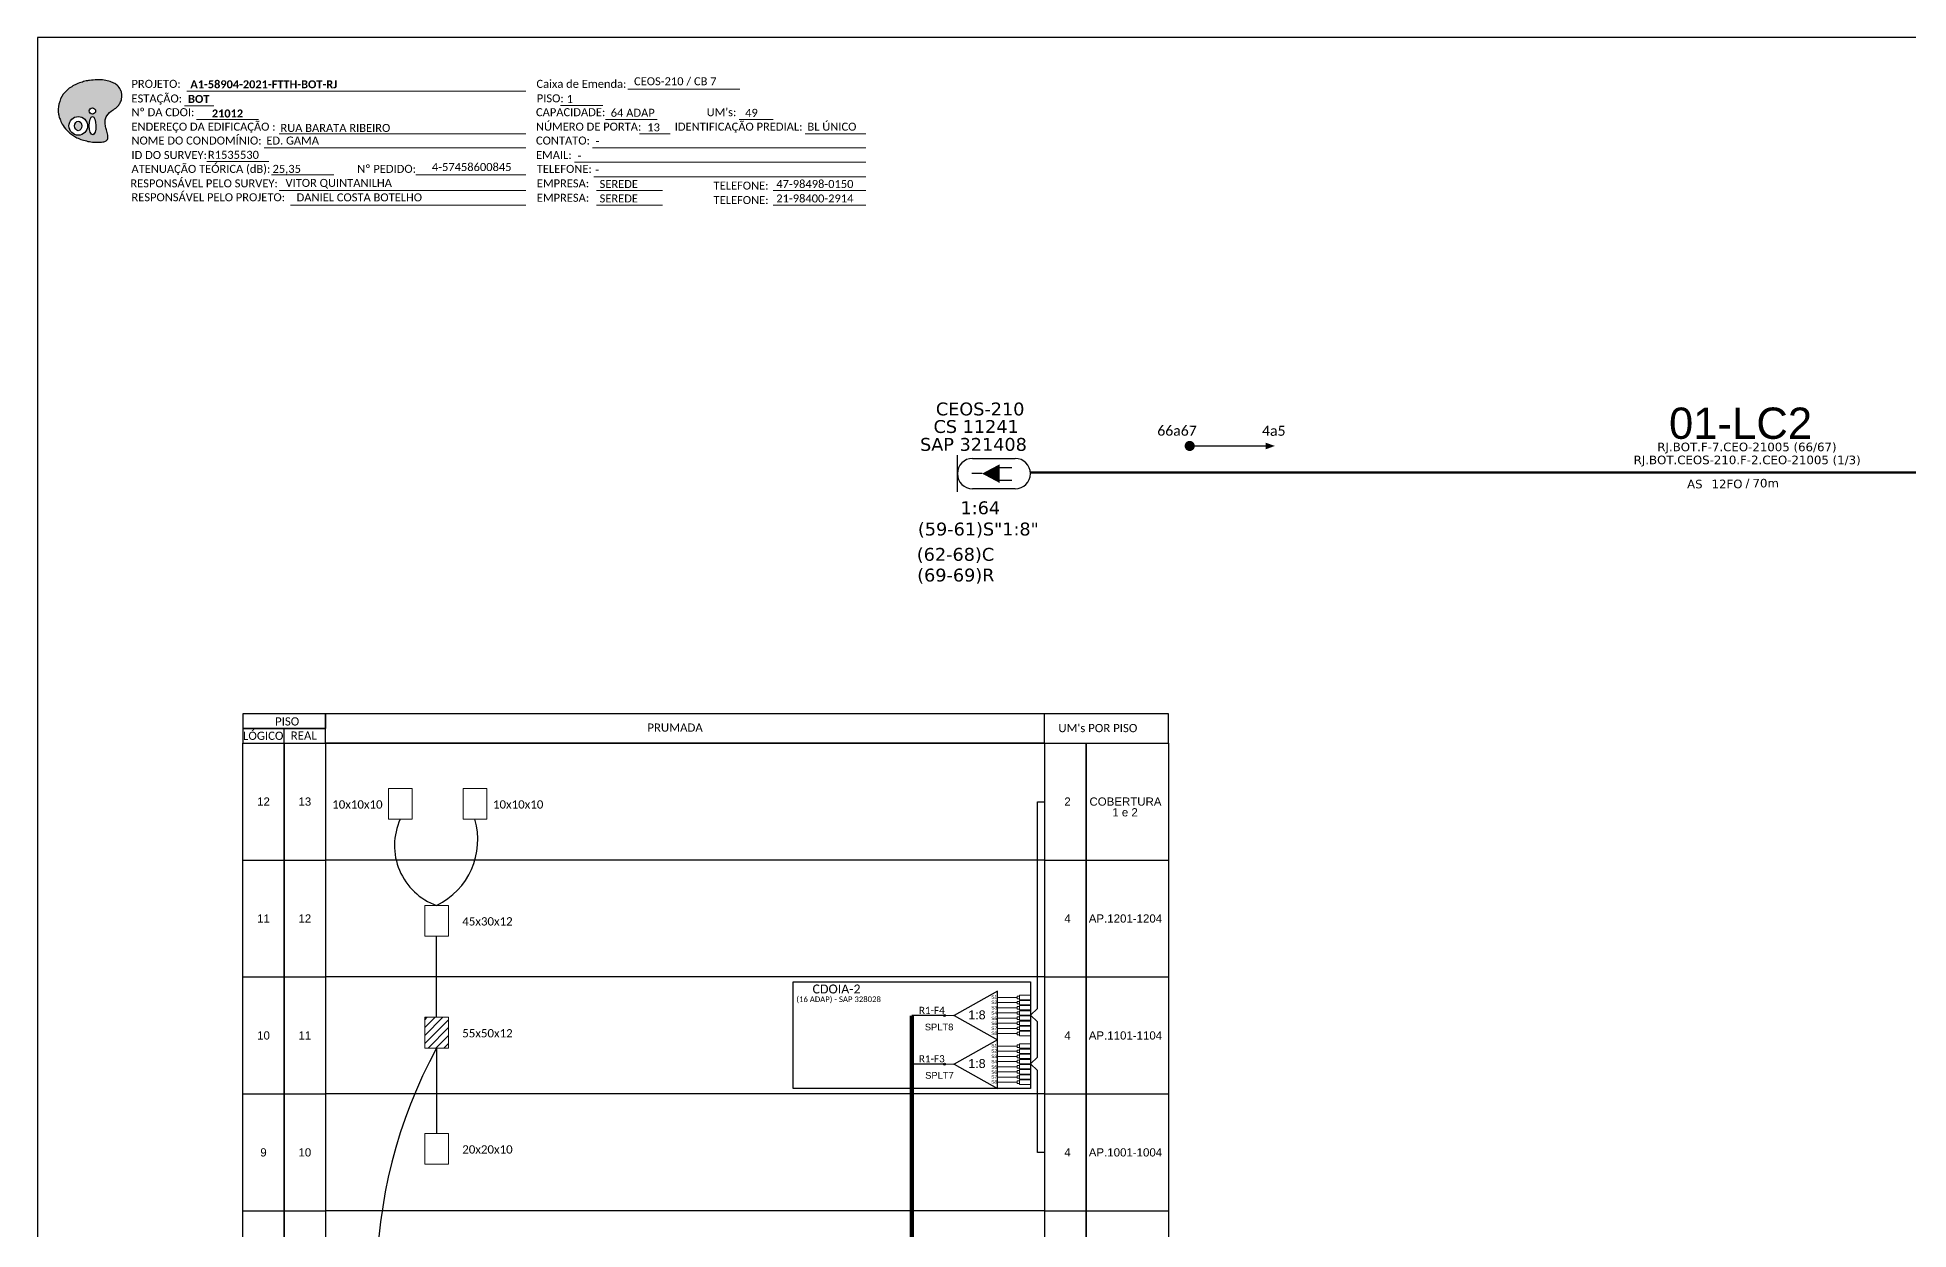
# Model space of a CAD drawing. Header units: millimetres. Extents: x 55655 to 57069, y 58535 to 59129.
# Drawn here: x 55654.6 to 56073.9, y 58861.9 to 59128.9 of the extents above; entities that cross this region are included whole.
import ezdxf
from ezdxf.enums import TextEntityAlignment as Align

# ---------------------------------------------------------------- set-up
doc = ezdxf.new("R2010")
doc.units = ezdxf.units.MM
for name, color, linetype in [('20.4-CEOS', 1, 'Continuous'), ('CAP a instalar', 1, 'FENCELINE1'), ('SETA', 7, 'Continuous'), ('texto', 255, 'Continuous'), ('UMs', 2, 'FENCELINE1')]:
    doc.layers.add(name, color=color, linetype=linetype)
doc.layers.add('40.1-ETIQUETAS', color=1, linetype='Continuous', lineweight=20)
doc.styles.add('ARIAL', font='arial.ttf')
doc.styles.add('siredit', font='verdana.ttf')
doc.styles.add('WMF-Calibri0', font='calibri.ttf')
doc.styles.add('WMF-Calibri1', font='calibrib.ttf')
doc.linetypes.add('FENCELINE1', pattern='A,0.25,-0.1,[133,ltypeshp.shx,S=0.1,R=0,X=-0.1,Y=0],-0.1,1', length=1.45)

# ---------------------------------------------------------------- blocks, each defined once
blk = doc.blocks.new('CEOS_RP_CT_DRT')
at = {"layer": '20.4-CEOS', "color": 0}
for p, q in [((-4.54, 1.19), (-1.19, 1.19)), ((-1.19, -1.19), (-4.54, -1.19))]:
    blk.add_line(p, q, dxfattribs=at)
for points in [[(-5.73, -1.43), (-5.73, 1.44)], [(-3.79, 0), (-4.59, 0)], [(-2.47, 0.48), (-1.45, 0.48)], [(-2.47, -0.52), (-1.45, -0.52)]]:
    blk.add_lwpolyline(points, dxfattribs=at)
blk.add_lwpolyline([(-3.79, 0, 0, 1.47, 0), (-2.41, 0, 1.47, 1.47, 0)], format="xyseb", dxfattribs=at)
for centre, start, end in [((-4.54, 0), 90, 270), ((-1.19, 0), 270, 90)]:
    blk.add_arc(centre, 1.19, start, end, dxfattribs=at)
at = {"layer": '20.4-CEOS', "color": 7, "style": 'siredit'}
for tag, p in [('Nº_DA_CEOS', (-2.86, 5.6)), ('LOCAL', (-2.86, 4.24)), ('SAP', (-2.86, 2.78)), ('RACIO_SPLITAGEM', (-2.86, -1.88)), ('FIBRAS_SPLITTER', (-2.86, -3.58)), ('FIBRAS_TOP_C', (-2.86, -5.08)), ('RESERVA_FINAIS', (-2.86, -6.39))]:
    blk.add_attdef(tag, text='', height=1.01, dxfattribs=at).set_placement(p, align=Align.TOP_CENTER)
blk = doc.blocks.new('ETIQUETA_RS5F')
at = {"layer": '40.1-ETIQUETAS', "color": 0, "style": 'siredit'}
blk.add_text('/', height=1.5, dxfattribs=at).set_placement((1.58, -1.95), align=Align.MIDDLE_RIGHT)
for tag, p in [('ETIQUETA_R_PRIMARIA', (1.21, 4.1)), ('ETIQUETA_R_SECUNDARIA', (1.21, 2.1)), ('F_ATIVAS/F_MORTAS', (1.14, -4.24))]:
    blk.add_attdef(tag, text='', height=1.5, dxfattribs=at).set_placement(p, align=Align.MIDDLE_CENTER)
for tag, p in [('TIPO_CABO', (-6.58, -2.12)), ('CAP_CABO', (0.4, -2.09))]:
    blk.add_attdef(tag, text='', height=1.5, dxfattribs=at).set_placement(p, align=Align.MIDDLE_RIGHT)
blk.add_attdef('METROS', text='', height=1.5, dxfattribs=at).set_placement((2.14, -1.95), align=Align.MIDDLE_LEFT)
for tag, p in [('FUSÃO_1', (0.85, -8.39)), ('FUSÃO_2', (0.85, -10.6)), ('FUSÃO_3', (0.85, -12.93)), ('FUSÃO_4', (0.85, -15.14)), ('FUSÃO_5', (0.85, -17.16))]:
    blk.add_attdef(tag, text='', height=1.5, dxfattribs=at).set_placement(p, align=Align.CENTER)
blk = doc.blocks.new('OI')
h = blk.add_hatch(color=40)
edge = h.paths.add_edge_path()
edge.add_spline(control_points=[(4.35, -0.67), (3.92, -0.99), (3.26, -1.5), (2.81, -2.59), (2.9, -3.5), (3.06, -4.27), (3.31, -4.85), (3.37, -5.39), (3.4, -5.88), (3.2, -6.4), (2.54, -6.61), (1.65, -6.63), (0.55, -6.67), (-0.56, -6.42), (-1.61, -6.14), (-2.77, -5.61), (-3.92, -4.77), (-4.89, -3.7), (-5.34, -2.65), (-5.6, -1.94), (-5.85, -0.96), (-5.71, 0.47), (-5.1, 2.02), (-4.14, 3.02), (-3.3, 3.61), (-2.37, 4.16), (-1.36, 4.44), (-0.56, 4.7), (0.79, 4.85), (2.24, 4.97), (3.79, 4.57), (4.67, 4.21), (5.44, 3.65), (5.76, 2.99), (6.03, 2.21), (6.01, 1.46), (5.72, 0.64), (5.31, 0.08), (4.88, -0.38), (4.51, -0.55), (4.35, -0.67)], knot_values=[0, 0, 0, 0, 1.60434, 2.417191, 3.427595, 4.282808, 4.776746, 5.304182, 5.888771, 6.258406, 6.858137, 7.79129, 8.986195, 10.124242, 11.187857, 12.242908, 13.953784, 15.414161, 16.515391, 17.349188, 17.675853, 19.552021, 21.515531, 22.568638, 23.63245, 24.621084, 25.782718, 26.745347, 27.142653, 29.870543, 31.004649, 31.921532, 32.709589, 33.801391, 34.042471, 35.192333, 35.971461, 36.628871, 37.254359, 37.836911, 37.836911, 37.836911, 37.836911], degree=3, periodic=0)
h.paths.add_polyline_path([(1.13, -0.87, -1), (-0.04, -0.87, -1)], flags=16)
edge = h.paths.add_edge_path(flags=16)
edge.add_ellipse((0.56, -3.59), major_axis=(-0.02, 1.71), ratio=0.361305, start_angle=0, end_angle=360)
h.paths.add_polyline_path([(-0.36, -3.62, -1), (-3.8, -3.62, -1)], flags=16)
edge = h.paths.add_edge_path(flags=0)
edge.add_ellipse((-2.08, -3.62), major_axis=(0, 0.885), ratio=0.758294, start_angle=0, end_angle=360)
at = {"color": 40}
for centre, radius in [((-2.08, -3.62), 1.72), ((0.54, -0.87), 0.587)]:
    blk.add_circle(centre, radius, dxfattribs=at)
blk.add_ellipse((-2.08, -3.62), major_axis=(0, 0.885), ratio=0.758294, start_param=-3.141592653589792, end_param=3.141592653589792, dxfattribs=at)
blk.add_ellipse((0.56, -3.59), major_axis=(-0.02, 1.71), ratio=0.361305, dxfattribs=at)
at = {"color": 40, "start_tangent": (-0.800898, -0.598801), "end_tangent": (-0.800898, -0.598801)}
blk.add_spline([(4.35, -0.67), (3.2, -1.78), (2.9, -2.54), (2.92, -3.55), (3.12, -4.38), (3.28, -4.85), (3.37, -5.37), (3.35, -5.95), (3.2, -6.29), (2.66, -6.55), (1.73, -6.63), (0.54, -6.62), (-0.58, -6.41), (-1.6, -6.11), (-2.56, -5.67), (-3.95, -4.67), (-4.89, -3.56), (-5.37, -2.56), (-5.64, -1.78), (-5.72, -1.46), (-5.63, 0.42), (-4.84, 2.22), (-4.13, 2.99), (-3.27, 3.62), (-2.4, 4.09), (-1.3, 4.47), (-0.37, 4.72), (0.02, 4.77), (2.75, 4.8), (3.85, 4.53), (4.69, 4.16), (5.31, 3.68), (5.85, 2.73), (5.93, 2.5), (5.94, 1.35), (5.67, 0.62), (5.29, 0.08), (4.84, -0.36), (4.35, -0.67)], degree=3, dxfattribs=at)
blk = doc.blocks.new('SPLITTER_')
blk.add_point((0, 0))
at = {"style": 'ARIAL', "flags": 4}
blk.add_attdef('SPLT', (0, -3.26), '', height=1.5, dxfattribs=at)

msp = doc.modelspace()

# ---------------------------------------------------------------- hatches: boundary and pattern name
h = msp.add_hatch()
h.set_pattern_fill('ANSI31', color=1, scale=10)
h.set_pattern_definition([(45, (43553.8792, 57126.4583), (-0.88388348, 0.88388348), [])])
h.paths.add_polyline_path([(55746.7, 58909.45), (55741.4, 58909.45), (55741.4, 58902.56), (55746.7, 58902.56)])
h = msp.add_hatch(color=3)
h.dxf.hatch_style = 1
edge = h.paths.add_edge_path()
edge.add_arc((55857.84, 58909.85), 0.205, 0, 360)
h = msp.add_hatch(color=3)
h.dxf.hatch_style = 1
edge = h.paths.add_edge_path()
edge.add_arc((55857.84, 58898.95), 0.205, 0, 360)

# ---------------------------------------------------------------- linework, layer by layer
at = {"color": 0}
for p, q in [((55700.64, 58970.87), (55709.9, 58970.87)), ((55700.64, 58944.68), (55700.64, 58970.87)), ((55700.64, 58970.87), (55709.9, 58970.87)), ((55709.9, 58970.87), (55709.9, 58944.68)), ((55709.9, 58970.87), (55719.15, 58970.87)), ((55709.9, 58944.68), (55709.9, 58970.87)), ((55709.9, 58970.87), (55719.15, 58970.87)), ((55880.32, 58970.87), (55719.15, 58970.87)), ((55719.15, 58970.87), (55719.15, 58944.68)), ((55880.32, 58970.87), (55719.15, 58970.87)), ((55880.32, 58970.87), (55889.57, 58970.87)), ((55880.32, 58944.68), (55880.32, 58970.87)), ((55880.32, 58970.87), (55889.57, 58970.87)), ((55889.57, 58970.87), (55908.09, 58970.87)), ((55889.57, 58944.68), (55889.57, 58970.87)), ((55889.57, 58970.87), (55889.57, 58944.68)), ((55889.57, 58970.87), (55908.09, 58970.87)), ((55908.09, 58970.87), (55908.09, 58944.68)), ((55700.64, 58944.68), (55709.9, 58944.68)), ((55700.64, 58918.48), (55700.64, 58944.68)), ((55709.9, 58944.68), (55709.9, 58918.48)), ((55709.9, 58944.68), (55719.15, 58944.68)), ((55709.9, 58918.48), (55709.9, 58944.68)), ((55880.32, 58944.68), (55719.15, 58944.68)), ((55719.15, 58944.68), (55719.15, 58918.48)), ((55880.32, 58944.68), (55889.57, 58944.68)), ((55880.32, 58918.48), (55880.32, 58944.68)), ((55889.57, 58944.68), (55908.09, 58944.68)), ((55889.57, 58918.48), (55889.57, 58944.68)), ((55889.57, 58944.68), (55889.57, 58918.48)), ((55908.09, 58944.68), (55908.09, 58918.48)), ((55700.64, 58918.48), (55709.9, 58918.48)), ((55700.64, 58892.29), (55700.64, 58918.48)), ((55709.9, 58918.48), (55709.9, 58892.29)), ((55709.9, 58918.48), (55719.15, 58918.48)), ((55709.9, 58892.29), (55709.9, 58918.48)), ((55880.32, 58918.48), (55719.15, 58918.48)), ((55719.15, 58918.48), (55719.15, 58892.29)), ((55880.32, 58918.48), (55889.57, 58918.48)), ((55880.32, 58892.29), (55880.32, 58918.48)), ((55889.57, 58918.48), (55908.09, 58918.48)), ((55889.57, 58892.29), (55889.57, 58918.48)), ((55889.57, 58918.48), (55889.57, 58892.29)), ((55908.09, 58918.48), (55908.09, 58892.29)), ((55700.64, 58892.29), (55709.9, 58892.29)), ((55700.64, 58866.09), (55700.64, 58892.29)), ((55709.9, 58892.29), (55709.9, 58866.09)), ((55709.9, 58892.29), (55719.15, 58892.29)), ((55709.9, 58866.09), (55709.9, 58892.29)), ((55880.32, 58892.29), (55719.15, 58892.29)), ((55719.15, 58892.29), (55719.15, 58866.09)), ((55880.32, 58892.29), (55889.57, 58892.29)), ((55880.32, 58866.09), (55880.32, 58892.29)), ((55889.57, 58892.29), (55908.09, 58892.29)), ((55889.57, 58866.09), (55889.57, 58892.29)), ((55889.57, 58892.29), (55889.57, 58866.09)), ((55908.09, 58892.29), (55908.09, 58866.09)), ((55700.64, 58866.09), (55709.9, 58866.09)), ((55700.64, 58839.9), (55700.64, 58866.09)), ((55709.9, 58866.09), (55709.9, 58839.9)), ((55709.9, 58866.09), (55719.15, 58866.09)), ((55709.9, 58839.9), (55709.9, 58866.09)), ((55880.32, 58866.09), (55719.15, 58866.09)), ((55719.15, 58866.09), (55719.15, 58839.9)), ((55880.32, 58866.09), (55889.57, 58866.09)), ((55880.32, 58839.9), (55880.32, 58866.09)), ((55889.57, 58866.09), (55908.09, 58866.09)), ((55889.57, 58839.9), (55889.57, 58866.09)), ((55889.57, 58866.09), (55889.57, 58839.9)), ((55908.09, 58866.09), (55908.09, 58839.9))]:
    msp.add_line(p, q, dxfattribs=at)
for points in [[(55654.61, 58534.93), (56493.17, 58534.93), (56493.17, 59128.93), (55654.61, 59128.93), (55654.61, 58534.93)], [(55719.15, 58970.87), (55908.09, 58970.87), (55908.09, 58977.45), (55719.15, 58977.45), (55719.15, 58977.45), (55719.15, 58974.16)], [(55880.3, 58970.87), (55880.3, 58977.45)], [(55709.9, 58970.87), (55709.9, 58974.16)]]:
    msp.add_lwpolyline(points)
at = {"color": 7, "lineweight": 0}
for points in [[(55688.08, 59116.89), (55764.05, 59116.89)], [(55786.89, 59117.38), (55812.02, 59117.38)], [(55687.56, 59113.61), (55694.11, 59113.61)], [(55690.22, 59110.54), (55704.17, 59110.54)], [(55771.85, 59113.65), (55781.33, 59113.65)], [(55781.9, 59110.54), (55793.51, 59110.54)], [(55811.84, 59110.54), (55819.5, 59110.54)], [(55708.79, 59107.31), (55764.05, 59107.31)], [(55789.48, 59107.31), (55796.42, 59107.31)], [(55826.65, 59107.31), (55840.21, 59107.31)], [(55705.38, 59104.19), (55764.05, 59104.19)], [(55779.01, 59104.19), (55840.24, 59104.19)], [(55692.54, 59101.13), (55706.49, 59101.13)], [(55707.08, 59098.16), (55721.02, 59098.16)], [(55739.41, 59098.17), (55763.9, 59098.17)], [(55739.91, 59098.17), (55764.06, 59098.17)], [(55774.97, 59100.96), (55840.24, 59100.96)], [(55708.79, 59094.61), (55764.05, 59094.61)], [(55779.26, 59097.72), (55840.24, 59097.72)], [(55779.87, 59094.61), (55794.66, 59094.61)], [(55819.47, 59094.61), (55840.24, 59094.61)], [(55711.28, 59091.37), (55764.05, 59091.37)], [(55779.87, 59091.37), (55794.66, 59091.37)], [(55819.47, 59091.37), (55840.24, 59091.37)]]:
    msp.add_lwpolyline(points, dxfattribs=at)
at = {"color": 7, "const_width": 1.13}
msp.add_lwpolyline([(55912.24, 59037.42, 1), (55913.37, 59037.43, 1)], format="xyb", close=True, dxfattribs=at)
for points in [[(55700.64, 58974.16), (55719.15, 58974.16), (55719.15, 58977.45), (55700.64, 58977.45)], [(55700.64, 58970.87), (55719.15, 58970.87), (55719.15, 58974.16), (55700.64, 58974.16)]]:
    msp.add_lwpolyline(points, close=True)
at = {"lineweight": 0}
for points in [[(55733.27, 58960.7), (55738.57, 58960.7), (55738.57, 58953.81), (55733.27, 58953.81)], [(55749.99, 58960.7), (55755.28, 58960.7), (55755.28, 58953.81), (55749.99, 58953.81)], [(55741.4, 58934.51), (55746.7, 58934.51), (55746.7, 58927.61), (55741.4, 58927.61)], [(55741.4, 58883.43), (55746.7, 58883.43), (55746.7, 58876.53), (55741.4, 58876.53)]]:
    msp.add_lwpolyline(points, close=True, dxfattribs=at)
at = {"color": 3}
for points in [[(55878.67, 58901.7), (55878.67, 58901.7), (55878.67, 58908.43), (55877.1, 58909.93), (55878.67, 58911.44), (55878.67, 58957.7), (55880.32, 58957.7)], [(55880.32, 58879.19), (55878.67, 58879.19), (55878.67, 58897.53), (55877.1, 58899.04), (55878.67, 58900.54), (55878.67, 58901.7)]]:
    msp.add_lwpolyline(points, dxfattribs=at)
at = {"color": 1}
for points in [[(55877.1, 58893.51), (55877.1, 58893.51), (55877.1, 58893.51), (55823.97, 58893.51), (55823.97, 58917.4), (55823.97, 58917.4)], [(55869.73, 58915.3), (55860.06, 58909.85), (55869.73, 58904.4), (55869.73, 58915.3)], [(55869.73, 58904.4), (55860.06, 58898.95), (55869.73, 58893.51), (55869.73, 58904.4)]]:
    msp.add_lwpolyline(points, dxfattribs=at)
msp.add_lwpolyline([(55823.97, 58917.4), (55877.1, 58917.4), (55877.1, 58893.51), (55823.97, 58893.51)], close=True, dxfattribs=at)
at = {"color": 3, "lineweight": 0}
for points in [[(55874.11, 58913.89), (55869.73, 58913.89)], [(55874.68, 58914.38), (55874.68, 58913.39)], [(55874.68, 58914.38), (55877.1, 58914.38)], [(55874.68, 58913.39), (55877.1, 58913.39)], [(55869.73, 58912.73), (55874.11, 58912.73)], [(55869.73, 58911.58), (55874.11, 58911.58)], [(55869.73, 58910.43), (55874.11, 58910.43)], [(55869.73, 58909.27), (55874.11, 58909.27)], [(55874.68, 58913.23), (55874.68, 58912.24)], [(55874.68, 58913.23), (55877.1, 58913.23)], [(55874.68, 58912.24), (55877.1, 58912.24)], [(55874.68, 58912.07), (55874.68, 58911.09)], [(55874.68, 58912.07), (55877.1, 58912.07)], [(55874.68, 58911.09), (55877.1, 58911.09)], [(55874.68, 58910.92), (55874.68, 58909.93)], [(55874.68, 58910.92), (55877.1, 58910.92)], [(55874.68, 58909.93), (55877.1, 58909.93)], [(55874.68, 58909.77), (55874.68, 58908.78)], [(55874.68, 58909.77), (55877.1, 58909.77)], [(55869.73, 58908.12), (55874.11, 58908.12)], [(55869.73, 58906.97), (55874.11, 58906.97)], [(55869.73, 58905.82), (55874.11, 58905.82)], [(55874.68, 58908.78), (55877.1, 58908.78)], [(55874.68, 58908.61), (55874.68, 58907.63)], [(55874.68, 58908.61), (55877.1, 58908.61)], [(55874.68, 58907.63), (55877.1, 58907.63)], [(55874.68, 58907.46), (55874.68, 58906.47)], [(55874.68, 58907.46), (55877.1, 58907.46)], [(55874.68, 58906.47), (55877.1, 58906.47)], [(55874.68, 58906.31), (55874.68, 58905.32)], [(55874.68, 58906.31), (55877.1, 58906.31)], [(55874.68, 58905.32), (55877.1, 58905.32)], [(55874.11, 58902.99), (55869.73, 58902.99)], [(55869.73, 58901.84), (55874.11, 58901.84)], [(55874.68, 58903.48), (55874.68, 58902.5)], [(55874.68, 58903.48), (55877.1, 58903.48)], [(55874.68, 58902.5), (55877.1, 58902.5)], [(55874.68, 58902.33), (55874.68, 58901.34)], [(55874.68, 58902.33), (55877.1, 58902.33)], [(55874.68, 58901.34), (55877.1, 58901.34)], [(55874.68, 58901.18), (55874.68, 58900.19)], [(55874.68, 58901.18), (55877.1, 58901.18)], [(55869.73, 58900.68), (55874.11, 58900.68)], [(55869.73, 58899.53), (55874.11, 58899.53)], [(55869.73, 58898.38), (55874.11, 58898.38)], [(55869.73, 58897.22), (55874.11, 58897.22)], [(55874.68, 58900.19), (55877.1, 58900.19)], [(55874.68, 58900.02), (55874.68, 58899.04)], [(55874.68, 58900.02), (55877.1, 58900.02)], [(55874.68, 58899.04), (55877.1, 58899.04)], [(55874.68, 58898.87), (55874.68, 58897.88)], [(55874.68, 58898.87), (55877.1, 58898.87)], [(55874.68, 58897.88), (55877.1, 58897.88)], [(55874.68, 58897.72), (55874.68, 58896.73)], [(55874.68, 58897.72), (55877.1, 58897.72)], [(55874.68, 58896.73), (55877.1, 58896.73)], [(55869.73, 58896.07), (55874.11, 58896.07)], [(55869.73, 58894.92), (55874.11, 58894.92)], [(55874.68, 58896.56), (55874.68, 58895.58)], [(55874.68, 58896.56), (55877.1, 58896.56)], [(55874.68, 58895.58), (55877.1, 58895.58)], [(55874.68, 58895.41), (55874.68, 58894.43)], [(55874.68, 58895.41), (55877.1, 58895.41)], [(55874.68, 58894.43), (55877.1, 58894.43)]]:
    msp.add_lwpolyline(points, dxfattribs=at)
for points in [[(55874.11, 58914.17), (55874.68, 58914.17), (55874.68, 58913.6), (55874.11, 58913.6)], [(55874.11, 58913.02), (55874.68, 58913.02), (55874.68, 58912.45), (55874.11, 58912.45)], [(55874.11, 58911.87), (55874.68, 58911.87), (55874.68, 58911.29), (55874.11, 58911.29)], [(55874.11, 58910.71), (55874.68, 58910.71), (55874.68, 58910.14), (55874.11, 58910.14)], [(55874.11, 58909.56), (55874.68, 58909.56), (55874.68, 58908.99), (55874.11, 58908.99)], [(55874.11, 58908.41), (55874.68, 58908.41), (55874.68, 58907.83), (55874.11, 58907.83)], [(55874.11, 58907.25), (55874.68, 58907.25), (55874.68, 58906.68), (55874.11, 58906.68)], [(55874.11, 58906.1), (55874.68, 58906.1), (55874.68, 58905.53), (55874.11, 58905.53)], [(55874.11, 58903.28), (55874.68, 58903.28), (55874.68, 58902.7), (55874.11, 58902.7)], [(55874.11, 58902.12), (55874.68, 58902.12), (55874.68, 58901.55), (55874.11, 58901.55)], [(55874.11, 58900.97), (55874.68, 58900.97), (55874.68, 58900.4), (55874.11, 58900.4)], [(55874.11, 58899.82), (55874.68, 58899.82), (55874.68, 58899.24), (55874.11, 58899.24)], [(55874.11, 58898.66), (55874.68, 58898.66), (55874.68, 58898.09), (55874.11, 58898.09)], [(55874.11, 58897.51), (55874.68, 58897.51), (55874.68, 58896.94), (55874.11, 58896.94)], [(55874.11, 58896.36), (55874.68, 58896.36), (55874.68, 58895.79), (55874.11, 58895.79)], [(55874.11, 58895.2), (55874.68, 58895.2), (55874.68, 58894.63), (55874.11, 58894.63)]]:
    msp.add_lwpolyline(points, close=True, dxfattribs=at)
at = {"color": 1, "lineweight": 0}
msp.add_lwpolyline([(55741.4, 58909.45), (55746.7, 58909.45), (55746.7, 58902.56), (55741.4, 58902.56)], close=True, dxfattribs=at)
at = {"color": 5, "const_width": 1}
msp.add_lwpolyline([(55850.53, 58789.34), (55850.53, 58909.85)], dxfattribs=at)
at = {"color": 5}
for points in [[(55857.63, 58909.85), (55850.53, 58909.85)], [(55857.63, 58898.95), (55850.53, 58898.95)]]:
    msp.add_lwpolyline(points, dxfattribs=at)
at = {"color": 1, "lineweight": 0}
for points in [[(55860.06, 58909.85), (55857.84, 58909.85)], [(55860.06, 58898.95), (55857.84, 58898.95)]]:
    msp.add_lwpolyline(points, dxfattribs=at)
at = {"color": 3}
for centre in [(55857.84, 58909.85), (55857.84, 58898.95)]:
    msp.add_circle(centre, 0.205, dxfattribs=at)
msp.add_point((55860.06, 58909.85))
at = {"layer": 'CAP a instalar', "color": 0, "linetype": 'FENCELINE1', "ltscale": 5, "const_width": 0.513}
msp.add_lwpolyline([(56174.57, 59031.49), (55876.95, 59031.49)], dxfattribs=at)
at = {"layer": 'SETA', "color": 7}
msp.add_lwpolyline([(55912.81, 59037.43), (55930.89, 59037.42)], dxfattribs=at)
msp.add_solid([(55929.81, 59038.17), (55931.88, 59037.43), (55929.81, 59036.66)], dxfattribs=at)
at = {"layer": 'UMs', "color": 3, "linetype": 'ByBlock'}
for points in [[(55744.05, 58909.45), (55744.05, 58927.61)], [(55744.05, 58902.56), (55744.05, 58883.43)]]:
    msp.add_lwpolyline(points, dxfattribs=at)
for centre, radius, start, end in [((55748.81, 58947.88), 14.19, 155.2846, 250.4028), ((55736.93, 58949.24), 16.36, 295.794, 16.2023), ((55840.56, 58849.93), 109.92, 151.3945, 208.4048)]:
    msp.add_arc(centre, radius, start, end, dxfattribs=at)

# ---------------------------------------------------------------- block references
at = {"color": 7, "xscale": 1.213923925163967, "yscale": 1.213923925163967, "zscale": 1.213923925163967, "rotation": 0.1532896023949059}
msp.add_blockref('OI', (55666.27, 59113.52), dxfattribs=at)
ref = msp.add_blockref('SPLITTER_', (55860.06, 58898.95), dxfattribs=dict(xscale=-1))
ref.add_attrib('SPLT', 'SPLT7', (55853.53, 58895.69), dxfattribs={"height": 1.5, "style": 'ARIAL'})
at = {"layer": '20.4-CEOS', "color": 0}
ref = msp.add_blockref('CEOS_RP_CT_DRT', (55877.1, 59031.23), dxfattribs=dict(at, xscale=2.853398852348328, yscale=2.853398852348328, zscale=2.853398852348328))
ref.add_attrib('Nº_DA_CEOS', 'CEOS-210', dxfattribs={"color": 7, "height": 2.881, "style": 'siredit'}).set_placement((55865.85, 59047.15), align=Align.TOP_CENTER)
ref.add_attrib('LOCAL', 'CS 11241', dxfattribs={"color": 7, "height": 2.881, "style": 'siredit'}).set_placement((55864.95, 59043.22), align=Align.TOP_CENTER)
ref.add_attrib('SAP', 'SAP 321408', dxfattribs={"color": 7, "height": 2.881, "style": 'siredit'}).set_placement((55864.35, 59039.22), align=Align.TOP_CENTER)
ref.add_attrib('RACIO_SPLITAGEM', '1:64', dxfattribs={"color": 7, "height": 2.881, "style": 'siredit'}).set_placement((55865.89, 59025.02), align=Align.TOP_CENTER)
ref.add_attrib('FIBRAS_SPLITTER', '(59-61)S"1:8"', dxfattribs={"color": 7, "height": 2.881, "style": 'siredit'}).set_placement((55865.44, 59020.26), align=Align.TOP_CENTER)
ref.add_attrib('FIBRAS_TOP_C', '(62-68)C', dxfattribs={"color": 7, "height": 2.881, "style": 'siredit'}).set_placement((55860.32, 59014.59), align=Align.TOP_CENTER)
ref.add_attrib('RESERVA_FINAIS', '(69-69)R', dxfattribs={"color": 7, "height": 2.881, "style": 'siredit'}).set_placement((55860.4, 59009.95), align=Align.TOP_CENTER)
at = {"layer": '40.1-ETIQUETAS', "color": 0}
ref = msp.add_blockref('ETIQUETA_RS5F', (56036.2, 59031.6), dxfattribs=dict(at, xscale=1.280902120836367, yscale=1.280902120836367, zscale=1.280902120836367))
ref.add_attrib('ETIQUETA_R_PRIMARIA', 'RJ.BOT.F-7.CEO-21005 (66/67)', dxfattribs={"color": 0, "height": 1.9214, "style": 'siredit'}).set_placement((56037.67, 59037.21), align=Align.MIDDLE_CENTER)
ref.add_attrib('ETIQUETA_R_SECUNDARIA', 'RJ.BOT.CEOS-210.F-2.CEO-21005 (1/3)', dxfattribs={"color": 0, "height": 1.9214, "style": 'siredit'}).set_placement((56037.72, 59034.3), align=Align.MIDDLE_CENTER)
ref.add_attrib('TIPO_CABO', 'AS', dxfattribs={"color": 0, "height": 1.921, "style": 'siredit'}).set_placement((56027.73, 59028.89), align=Align.MIDDLE_RIGHT)
ref.add_attrib('CAP_CABO', '12FO', dxfattribs={"color": 0, "height": 1.921, "style": 'siredit'}).set_placement((56036.67, 59028.92), align=Align.MIDDLE_RIGHT)
ref.add_attrib('METROS', '70m', dxfattribs={"color": 0, "height": 1.921, "style": 'siredit'}).set_placement((56038.91, 59029.1), align=Align.MIDDLE_LEFT)

# ---------------------------------------------------------------- texts
at = {"color": 7, "lineweight": 0, "style": 'WMF-Calibri0'}
for s, height, p in [('PROJETO:', 1.793, (55675.68, 59117.64)), ('Caixa de Emenda:', 1.7927, (55766.43, 59117.64)), ('ESTAÇÃO:', 1.793, (55675.68, 59114.36)), ('PISO:', 1.793, (55766.5, 59114.4)), ('Nº DA CDOI:', 1.7927, (55675.68, 59111.29)), ('CAPACIDADE:', 1.7927, (55766.32, 59111.29)), ("UM's:", 1.793, (55804.57, 59111.29)), ('ENDEREÇO DA EDIFICAÇÃO :', 1.7927, (55675.68, 59108.05)), ('NOME DO CONDOMÍNIO:', 1.7927, (55675.68, 59104.94)), ('ED. GAMA', 1.793, (55705.89, 59104.94)), ('CONTATO:', 1.793, (55766.32, 59104.94)), ('NÚMERO DE PORTA:', 1.7927, (55766.32, 59108.05)), ('IDENTIFICAÇÃO PREDIAL:', 1.7927, (55797.41, 59108.05)), ('BL ÚNICO', 1.793, (55827.15, 59108.05)), ('ID DO SURVEY:', 1.7927, (55675.68, 59101.7)), ('EMAIL:', 1.793, (55766.32, 59101.7)), ('ATENUAÇÃO TEÓRICA (dB):', 1.7927, (55675.68, 59098.59)), ('25,35 ', 1.793, (55707.29, 59098.59)), ('Nº PEDIDO:', 1.793, (55726.26, 59098.6)), ('TELEFONE:', 1.793, (55766.51, 59098.59)), ('RESPONSÁVEL PELO SURVEY:', 1.7927, (55675.43, 59095.35)), ('RESPONSÁVEL PELO PROJETO:', 1.7927, (55675.68, 59092.24)), ('EMPRESA:', 1.793, (55766.51, 59095.35)), ('EMPRESA:', 1.793, (55766.51, 59092.12)), ('TELEFONE:', 1.793, (55806.11, 59094.85)), ('TELEFONE:', 1.793, (55806.11, 59091.61))]:
    msp.add_text(s, height=height, dxfattribs=at).set_placement(p)
at = {"color": 7, "linetype": 'Continuous'}
for s, height, style, p in [('A1-58904-2021-FTTH-BOT-RJ', 1.7927, 'WMF-Calibri1', (55688.87, 59117.54)), ('CEOS-210 / CB 7', 1.7927, 'WMF-Calibri0', (55788.29, 59118.22)), ('BOT', 1.793, 'WMF-Calibri1', (55688.36, 59114.26)), ('1', 1.79, 'WMF-Calibri0', (55773.2, 59114.25)), ('64 ADAP', 1.793, 'WMF-Calibri0', (55783.07, 59111.16)), ('49', 1.793, 'WMF-Calibri0', (55813.19, 59111.14)), ('RUA BARATA RIBEIRO', 1.7927, 'WMF-Calibri0', (55709.06, 59107.76)), ('13', 1.793, 'WMF-Calibri0', (55791.26, 59107.9)), ('R1535530', 1.793, 'WMF-Calibri0', (55692.81, 59101.74)), ('-', 1.79, 'WMF-Calibri0', (55775.67, 59101.55)), ('-', 1.79, 'WMF-Calibri0', (55779.7, 59104.82)), ('-', 1.79, 'WMF-Calibri0', (55779.62, 59098.43)), ('VITOR QUINTANILHA', 1.7927, 'WMF-Calibri0', (55710.19, 59095.45)), ('DANIEL COSTA BOTELHO', 1.7927, 'WMF-Calibri0', (55712.68, 59092.21)), ('SEREDE', 1.793, 'WMF-Calibri0', (55780.57, 59095.21)), ('SEREDE', 1.793, 'WMF-Calibri0', (55780.57, 59091.97)), ('47-98498-0150', 1.7927, 'WMF-Calibri0', (55820.17, 59095.21)), ('21-98400-2914', 1.7927, 'WMF-Calibri0', (55820.17, 59091.97))]:
    msp.add_text(s, height=height, dxfattribs=dict(at, style=style)).set_placement(p)
at = {"color": 7, "linetype": 'Continuous', "style": 'WMF-Calibri1'}
msp.add_text('21012', height=1.793, dxfattribs=at).set_placement((55697.19, 59111), align=Align.CENTER)
at = {"color": 7, "style": 'WMF-Calibri0'}
msp.add_text('4-57458600845', height=1.7927, dxfattribs=at).set_placement((55742.99, 59099.01))
at = {"style": 'WMF-Calibri0'}
for s, p in [('     PISO', (55704.61, 58974.81)), ('  LÓGICO', (55699.37, 58971.59)), ('    REAL', (55708.78, 58971.63)), ('PRUMADA', (55791.28, 58973.42)), ("UM's POR PISO", (55883.37, 58973.32))]:
    msp.add_text(s, height=1.84, dxfattribs=at).set_placement(p)
at = {"color": 0, "style": 'ARIAL'}
for s, p in [('12', (55705.27, 58957.77)), ('13', (55714.53, 58957.77)), ('2', (55885.42, 58957.77)), ('COBERTURA', (55898.41, 58957.77)), ('1 e 2', (55898.32, 58955.37)), ('11', (55705.27, 58931.58)), ('12', (55714.53, 58931.58)), ('4', (55885.42, 58931.58)), ('AP.1201-1204', (55898.41, 58931.58)), ('10', (55705.27, 58905.38)), ('11', (55714.53, 58905.38)), ('4', (55885.42, 58905.38)), ('AP.1101-1104', (55898.41, 58905.38)), ('9', (55705.27, 58879.19)), ('10', (55714.53, 58879.19)), ('4', (55885.42, 58879.19)), ('AP.1001-1004', (55898.41, 58879.19))]:
    msp.add_text(s, height=1.84, dxfattribs=at).set_placement(p, align=Align.MIDDLE_CENTER)
at = {"color": 0, "style": 'WMF-Calibri0'}
for s, p in [('10x10x10', (55720.66, 58956.2)), ('10x10x10', (55756.68, 58956.2)), ('45x30x12', (55749.8, 58930.01)), ('55x50x12', (55749.8, 58904.95)), ('20x20x10', (55749.8, 58878.93))]:
    msp.add_text(s, height=1.854, dxfattribs=at).set_placement(p)
at = {"color": 1, "style": 'WMF-Calibri0'}
msp.add_text('(16 ADAP) - SAP 328028', height=1.25, dxfattribs=at).set_placement((55834.14, 58912.86), align=Align.CENTER)
at = {"color": 1}
for s, height, style, p in [('CDOIA-2', 2, 'WMF-Calibri0', (55828.29, 58914.79)), ('S1', 0.75, 'ARIAL', (55868.36, 58913.62)), ('1:8', 2, 'ARIAL', (55863.19, 58909)), ('S2', 0.75, 'ARIAL', (55868.36, 58912.43)), ('S3', 0.75, 'ARIAL', (55868.36, 58911.22)), ('S4', 0.75, 'ARIAL', (55868.36, 58910.04)), ('S5', 0.75, 'ARIAL', (55868.36, 58908.83)), ('S6', 0.75, 'ARIAL', (55868.36, 58907.71)), ('S7', 0.75, 'ARIAL', (55868.36, 58906.61)), ('S8', 0.75, 'ARIAL', (55868.36, 58905.5)), ('S1', 0.75, 'ARIAL', (55868.36, 58902.72)), ('S2', 0.75, 'ARIAL', (55868.36, 58901.53)), ('S3', 0.75, 'ARIAL', (55868.36, 58900.32)), ('1:8', 2, 'ARIAL', (55863.19, 58898.1)), ('S4', 0.75, 'ARIAL', (55868.36, 58899.15)), ('S5', 0.75, 'ARIAL', (55868.36, 58897.93)), ('S6', 0.75, 'ARIAL', (55868.36, 58896.81)), ('S7', 0.75, 'ARIAL', (55868.36, 58895.72)), ('S8', 0.75, 'ARIAL', (55868.36, 58894.6))]:
    msp.add_text(s, height=height, dxfattribs=dict(at, style=style)).set_placement(p)
at = {"color": 5, "style": 'WMF-Calibri0'}
for s, p in [('R1-F4', (55852.13, 58910.21)), ('R1-F3', (55852.12, 58899.36))]:
    msp.add_text(s, height=1.6, dxfattribs=at).set_placement(p)
at = {"style": 'ARIAL'}
msp.add_text('SPLT8', height=1.5, dxfattribs=at).set_placement((55856.65, 58906.52), align=Align.CENTER)
at = {"color": 5, "char_height": 2.2605, "width": 166.8764, "attachment_point": 5, "rotation": 359.8462}
for s, insert in [('{\\fCalibri|b0|i0|c0|p34;\\C256;66a67}', (55909.96, 59040.84)), ('{\\fCalibri|b0|i0|c0|p34;\\C256;4a5}', (55931.64, 59040.82))]:
    msp.add_mtext(s, dxfattribs=dict(at, insert=insert))
at = {"layer": 'texto', "color": 3, "insert": (56036.24, 59042.47), "char_height": 7, "width": 41.71, "attachment_point": 5}
msp.add_mtext('{\\fArial|b0|i0|c0|p34;01-LC2}', dxfattribs=at)

doc.saveas('drawing.dxf')
